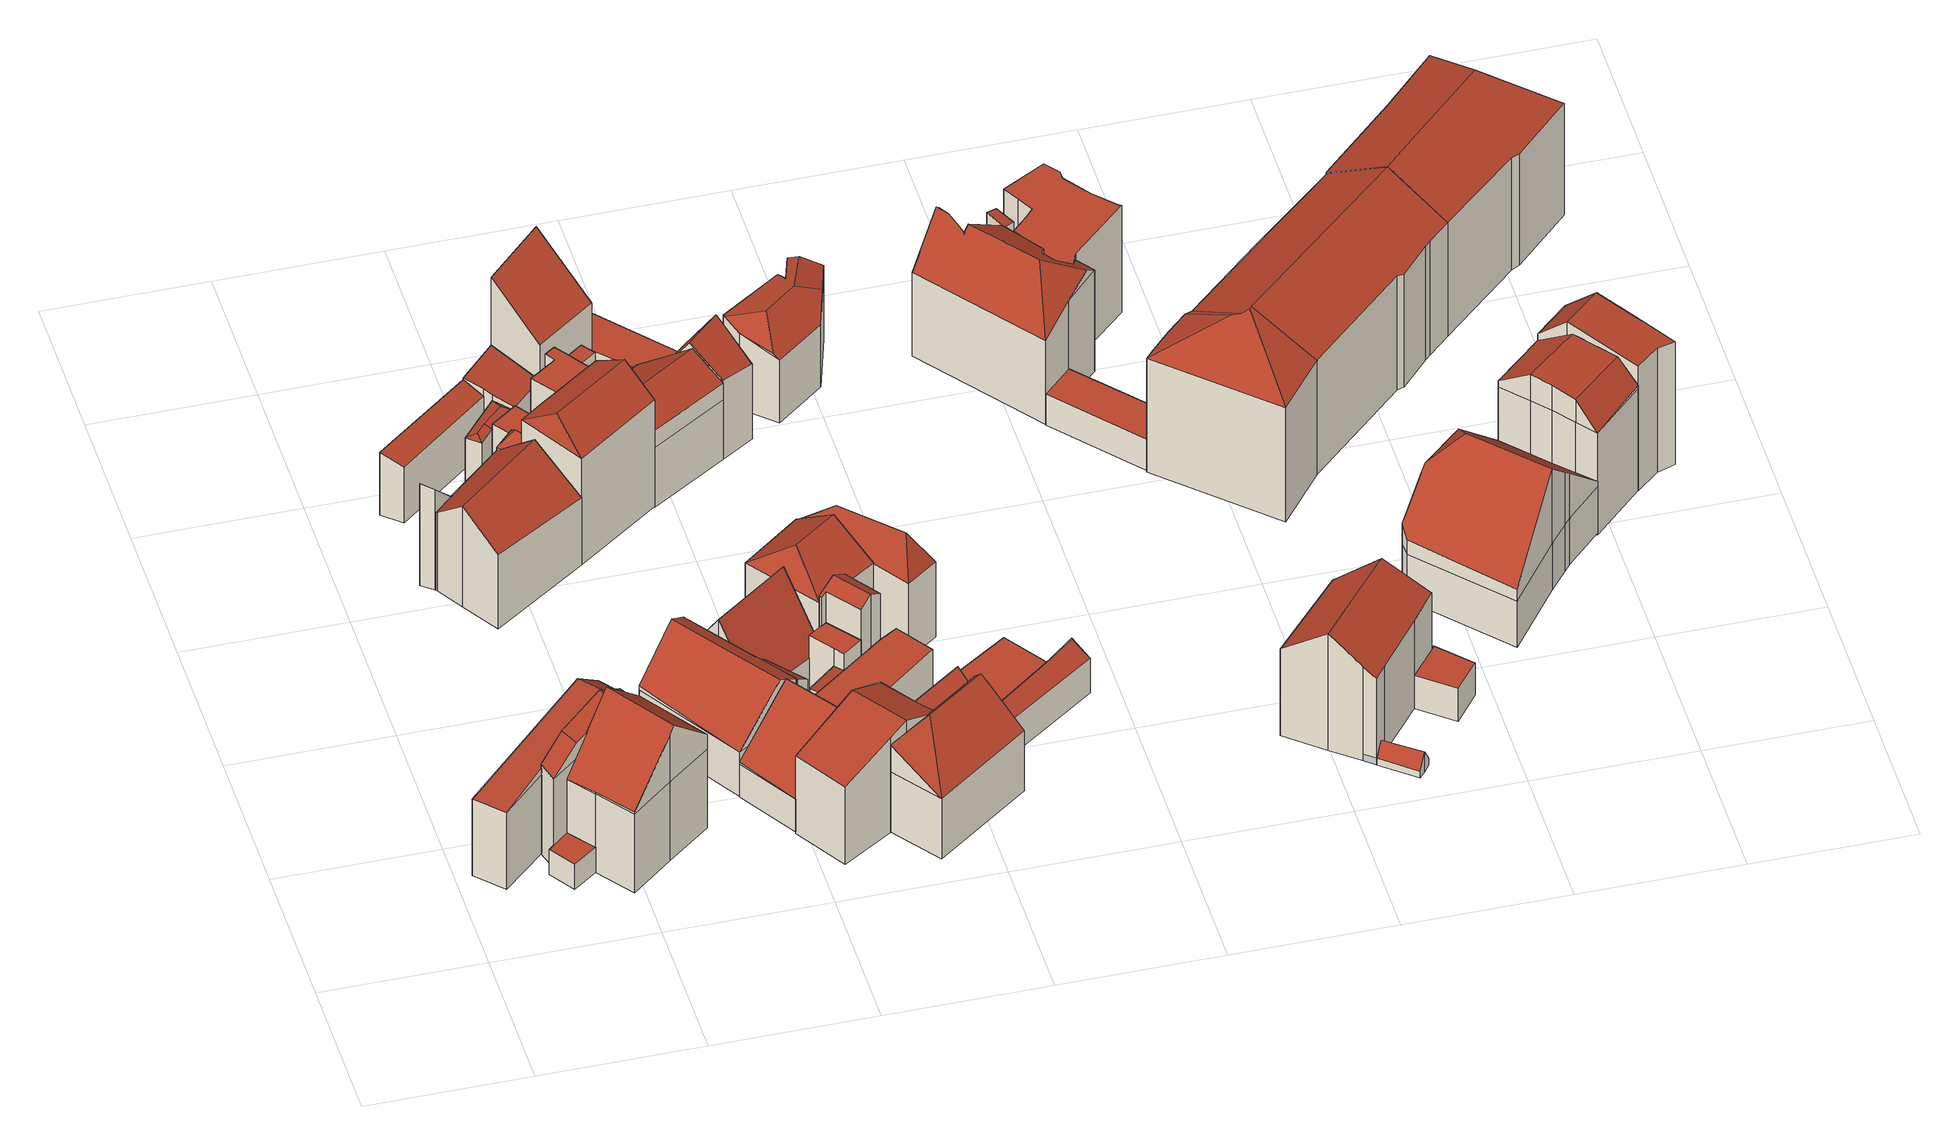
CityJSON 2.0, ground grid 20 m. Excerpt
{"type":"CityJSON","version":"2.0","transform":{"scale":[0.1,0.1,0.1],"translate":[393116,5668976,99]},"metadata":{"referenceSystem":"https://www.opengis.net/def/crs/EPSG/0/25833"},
"CityObjects":{
"building1":{"type":"Building","attributes":{"Gemeindeschluessel":14627140,"Geometrietyp2DReferenz":"3000","function":"31001_9998","roofType":"9999"},"children":["building1-1","building1-2"]},
"building1-1":{"type":"BuildingPart","attributes":{"Dachtyp_tdc":"tdcGableRoof","Dachneigung":10.08,"QualitaetDacherkennung":15,"Geometrietyp2DReferenz":"3000","roofType":"3100","measuredHeight":14.88},"parents":["building1"],"geometry":[{"type":"MultiSurface","lod":"2","boundaries":[[[0,1,2,3]],[[4,5,6,7]],[[5,0,3,6]],[[0,5,8]],[[1,0,8,9,10]],[[5,4,11,12,9,8]],[[3,2,13,7,6]],[[4,7,13,14]],[[14,13,2,1]],[[14,11,4]],[[1,10,12,11,14]],[[10,9,12]]],"semantics":{"surfaces":[{"type":"WallSurface"},{"type":"RoofSurface"},{"type":"GroundSurface"},{"type":"ClosureSurface"}],"values":[0,0,0,0,1,1,2,0,3,0,3,3]}}]},
"building1-2":{"type":"BuildingPart","attributes":{"Dachtyp_tdc":"tdcCutGableRoof","Dachneigung":2.02,"QualitaetDacherkennung":29,"Geometrietyp2DReferenz":"3000","roofType":"9999","measuredHeight":15.38},"parents":["building1"],"geometry":[{"type":"MultiSurface","lod":"2","boundaries":[[[15,16,17,2,1]],[[16,18,19,17]],[[18,20,11,14,13,19]],[[16,15,21,22]],[[18,16,22,23]],[[20,18,23,24]],[[23,22,21,24]],[[2,17,19,13]],[[15,1,10]],[[12,11,20]],[[1,2,13,14]],[[1,14,11,12,10]],[[20,24,21,15,10,9,12]],[[10,12,9]]],"semantics":{"surfaces":[{"type":"WallSurface"},{"type":"RoofSurface"},{"type":"GroundSurface"},{"type":"ClosureSurface"}],"values":[0,0,0,1,0,1,1,2,0,0,3,3,0,3]}}]},
"building2":{"type":"Building","attributes":{"Gemeindeschluessel":14627140,"Geometrietyp2DReferenz":"3000","function":"31001_9998","roofType":"9999"},"children":["building2-1","building2-2"]},
"building2-1":{"type":"BuildingPart","attributes":{"Dachtyp_tdc":"tdcPolyFlatRoof","Dachneigung":0,"QualitaetDacherkennung":51,"Geometrietyp2DReferenz":"3000","roofType":"1000","measuredHeight":3.73},"parents":["building2"],"geometry":[{"type":"MultiSurface","lod":"2","boundaries":[[[25,26,27,28]],[[26,29,30,27]],[[29,31,32,30]],[[31,33,34,32]],[[33,31,29,26,25]],[[28,27,30,32,34]],[[28,34,33,25]]],"semantics":{"surfaces":[{"type":"WallSurface"},{"type":"RoofSurface"},{"type":"GroundSurface"},{"type":"ClosureSurface"}],"values":[0,0,0,0,1,2,3]}}]},
"building2-2":{"type":"BuildingPart","attributes":{"Dachtyp_tdc":"tdcGableRoof","Dachneigung":44.24,"QualitaetDacherkennung":67,"Geometrietyp2DReferenz":"3000","roofType":"3100","measuredHeight":19.4},"parents":["building2"],"geometry":[{"type":"MultiSurface","lod":"2","boundaries":[[[35,36,37,34,33]],[[36,38,39,37]],[[38,40,41,39]],[[40,42,43,41]],[[42,44,25,28,43]],[[45,46,47,48,49,35]],[[50,49,48,51]],[[36,50,51,38]],[[38,51,48,47,40]],[[35,49,50,36]],[[40,47,46,42]],[[42,46,45,44]],[[44,45,35]],[[28,34,37,39,41,43]],[[33,25,44,35]],[[33,34,28,25]]],"semantics":{"surfaces":[{"type":"WallSurface"},{"type":"RoofSurface"},{"type":"GroundSurface"},{"type":"ClosureSurface"}],"values":[0,0,0,0,0,1,1,0,0,0,0,0,0,2,0,3]}}]},
"building3":{"type":"Building","attributes":{"Gemeindeschluessel":14627140,"Geometrietyp2DReferenz":"3000","function":"31001_9998","roofType":"9999"},"children":["building3-1","building3-2","building3-3"]},
"building3-1":{"type":"BuildingPart","attributes":{"Dachtyp_tdc":"tdcPolyFlatRoof","Dachneigung":45.97,"QualitaetDacherkennung":63,"Geometrietyp2DReferenz":"3000","roofType":"2100","measuredHeight":15.03},"parents":["building3"],"geometry":[{"type":"MultiSurface","lod":"2","boundaries":[[[52,53,54,55,56]],[[53,57,58,54]],[[57,59,60,58]],[[59,57,53,52,61]],[[55,54,58,60]],[[56,61,52]],[[55,60,59,61,56]]],"semantics":{"surfaces":[{"type":"WallSurface"},{"type":"RoofSurface"},{"type":"GroundSurface"},{"type":"ClosureSurface"}],"values":[0,0,0,1,2,0,3]}}]},
"building3-2":{"type":"BuildingPart","attributes":{"Dachtyp_tdc":"tdcFreeFormRoof","Dachneigung":53.36,"QualitaetDacherkennung":14,"Geometrietyp2DReferenz":"3000","roofType":"5000","measuredHeight":12.89},"parents":["building3"],"geometry":[{"type":"MultiSurface","lod":"2","boundaries":[[[62,63,64,65,66]],[[63,67,68,64]],[[67,69,70,68]],[[71,69,67]],[[72,71,67,63]],[[72,63,62]],[[71,72,62,73,69]],[[65,64,68,70]],[[66,73,62]],[[65,70,69,73,66]]],"semantics":{"surfaces":[{"type":"WallSurface"},{"type":"RoofSurface"},{"type":"GroundSurface"},{"type":"ClosureSurface"}],"values":[0,0,0,0,1,1,1,2,0,3]}}]},
"building3-3":{"type":"BuildingPart","attributes":{"Dachtyp_tdc":"tdcGableRoof","Dachneigung":36.71,"QualitaetDacherkennung":59,"Geometrietyp2DReferenz":"3000","roofType":"3100","measuredHeight":14.86},"parents":["building3"],"geometry":[{"type":"MultiSurface","lod":"2","boundaries":[[[74,66,65,60,59]],[[75,76,77,70,69]],[[76,78,79,77]],[[78,80,81,79]],[[80,82,83,81]],[[82,84,85,83]],[[84,56,55,85]],[[82,80,78,76]],[[76,75,73,66,74,61,56,84,82]],[[60,65,70,77,79,81,83,85,55]],[[69,73,75]],[[70,65,66,73,69]],[[74,59,61]],[[59,60,55,56,61]]],"semantics":{"surfaces":[{"type":"WallSurface"},{"type":"RoofSurface"},{"type":"GroundSurface"},{"type":"ClosureSurface"}],"values":[0,0,0,0,0,0,0,1,1,2,0,3,0,3]}}]},
"building4":{"type":"Building","attributes":{"Dachtyp_tdc":"tdcPolyFlatRoof","Gemeindeschluessel":14627140,"Dachneigung":20.06,"QualitaetDacherkennung":60,"Geometrietyp2DReferenz":"3000","function":"31001_9998","roofType":"2100","measuredHeight":9.34},"geometry":[{"type":"MultiSurface","lod":"2","boundaries":[[[86,87,88,89]],[[87,90,91,88]],[[90,92,93,91]],[[92,86,89,93]],[[92,90,87,86]],[[89,88,91,93]]],"semantics":{"surfaces":[{"type":"WallSurface"},{"type":"RoofSurface"},{"type":"GroundSurface"}],"values":[0,0,0,0,1,2]}}]},
"building5":{"type":"Building","attributes":{"Dachtyp_tdc":"tdcFreeFormRoof","Gemeindeschluessel":14627140,"Dachneigung":14.57,"QualitaetDacherkennung":35,"Geometrietyp2DReferenz":"3000","function":"31001_9998","roofType":"5000","measuredHeight":9.04},"geometry":[{"type":"MultiSurface","lod":"2","boundaries":[[[94,95,96,97]],[[95,98,99,96]],[[98,100,101,99]],[[100,102,103,101]],[[102,94,97,103]],[[104,105,102,100]],[[106,104,100,98]],[[106,98,95]],[[105,104,106,95,94]],[[105,94,102]],[[97,96,99,101,103]]],"semantics":{"surfaces":[{"type":"WallSurface"},{"type":"RoofSurface"},{"type":"GroundSurface"}],"values":[0,0,0,0,0,1,1,1,1,1,2]}}]},
"building6":{"type":"Building","attributes":{"Dachtyp_tdc":"tdcPolyFlatRoof","Gemeindeschluessel":14627140,"Dachneigung":0,"QualitaetDacherkennung":54,"Geometrietyp2DReferenz":"3000","function":"31001_9998","roofType":"1000","measuredHeight":9.65},"geometry":[{"type":"MultiSurface","lod":"2","boundaries":[[[107,108,109,110]],[[108,111,112,109]],[[111,113,114,112]],[[113,115,116,114]],[[115,117,118,116]],[[117,107,110,118]],[[117,115,113,111,108,107]],[[110,109,112,114,116,118]]],"semantics":{"surfaces":[{"type":"WallSurface"},{"type":"RoofSurface"},{"type":"GroundSurface"}],"values":[0,0,0,0,0,0,1,2]}}]},
"building7":{"type":"Building","attributes":{"Gemeindeschluessel":14627140,"Geometrietyp2DReferenz":"3000","function":"31001_9998","roofType":"9999"},"children":["building7-1","building7-2"]},
"building7-1":{"type":"BuildingPart","attributes":{"Dachtyp_tdc":"tdcGableRoof","Dachneigung":43.3,"QualitaetDacherkennung":40,"Geometrietyp2DReferenz":"3000","roofType":"3100","measuredHeight":12.52},"parents":["building7"],"geometry":[{"type":"MultiSurface","lod":"2","boundaries":[[[119,120,121,122]],[[120,123,124,121]],[[123,125,126,124]],[[125,127,128,126]],[[129,130,131,132,133]],[[134,120,133,132]],[[120,134,123]],[[123,134,132,131,125]],[[125,131,130,127]],[[119,129,133,120]],[[128,122,121,124,126]],[[122,128,127,119]],[[127,130,129,119]]],"semantics":{"surfaces":[{"type":"WallSurface"},{"type":"RoofSurface"},{"type":"GroundSurface"},{"type":"ClosureSurface"}],"values":[0,0,0,0,1,1,0,0,0,0,2,3,3]}}]},
"building7-2":{"type":"BuildingPart","attributes":{"Dachtyp_tdc":"tdcPolyFlatRoof","Dachneigung":11.6,"QualitaetDacherkennung":57,"Geometrietyp2DReferenz":"3000","roofType":"2100","measuredHeight":9.18},"parents":["building7"],"geometry":[{"type":"MultiSurface","lod":"2","boundaries":[[[135,136,129,119,122,137]],[[138,139,140,128,127,130]],[[139,135,137,140]],[[139,138,136,135]],[[137,122,128,140]],[[130,129,136,138]],[[127,128,122,119]],[[130,127,119,129]]],"semantics":{"surfaces":[{"type":"WallSurface"},{"type":"RoofSurface"},{"type":"GroundSurface"},{"type":"ClosureSurface"}],"values":[0,0,0,1,2,0,3,3]}}]},
"building8":{"type":"Building","attributes":{"Dachtyp_tdc":"tdcPolyFlatRoof","Gemeindeschluessel":14627140,"Dachneigung":5.67,"QualitaetDacherkennung":62,"Geometrietyp2DReferenz":"3000","function":"31001_9998","roofType":"2100","measuredHeight":10.01},"geometry":[{"type":"MultiSurface","lod":"2","boundaries":[[[141,142,143,96]],[[142,144,145,143]],[[144,146,147,145]],[[146,148,149,147]],[[148,150,99,149]],[[150,141,96,99]],[[150,148,146,144,142,141]],[[96,143,145,147,149,99]]],"semantics":{"surfaces":[{"type":"WallSurface"},{"type":"RoofSurface"},{"type":"GroundSurface"}],"values":[0,0,0,0,0,0,1,2]}}]},
"building9":{"type":"Building","attributes":{"Gemeindeschluessel":14627140,"Geometrietyp2DReferenz":"3000","function":"31001_9998","roofType":"9999"},"children":["building9-1","building9-2"]},
"building9-1":{"type":"BuildingPart","attributes":{"Dachtyp_tdc":"tdcPolyFlatRoof","Dachneigung":0,"QualitaetDacherkennung":61,"Geometrietyp2DReferenz":"3000","roofType":"1000","measuredHeight":15.46},"parents":["building9"],"geometry":[{"type":"MultiSurface","lod":"2","boundaries":[[[151,152,153,154]],[[152,155,156,153]],[[157,158,159,160]],[[158,161,162,159]],[[161,163,164,162]],[[163,165,166,164]],[[165,151,154,166]],[[165,163,161,158,157,155,152,151]],[[154,153,156,160,159,162,164,166]],[[160,156,155,157]]],"semantics":{"surfaces":[{"type":"WallSurface"},{"type":"RoofSurface"},{"type":"GroundSurface"},{"type":"ClosureSurface"}],"values":[0,0,0,0,0,0,0,1,2,3]}}]},
"building9-2":{"type":"BuildingPart","attributes":{"Dachtyp_tdc":"tdcHipAndGableRoof","Dachneigung":38.82,"QualitaetDacherkennung":58,"Geometrietyp2DReferenz":"3000","roofType":"5000","measuredHeight":19.34},"parents":["building9"],"geometry":[{"type":"MultiSurface","lod":"2","boundaries":[[[167,168,169,156,155]],[[168,170,171,169]],[[170,172,79,171]],[[172,173,70,79]],[[173,174,68,70]],[[174,175,157,160,68]],[[173,172,176]],[[172,170,168,176]],[[168,167,175,174,173,176]],[[156,169,171,79,70,68,160]],[[155,157,175,167]],[[155,156,160,157]]],"semantics":{"surfaces":[{"type":"WallSurface"},{"type":"RoofSurface"},{"type":"GroundSurface"},{"type":"ClosureSurface"}],"values":[0,0,0,0,0,0,1,1,1,2,0,3]}}]},
"building10":{"type":"Building","attributes":{"Gemeindeschluessel":14627140,"Geometrietyp2DReferenz":"3000","function":"31001_9998","roofType":"9999"},"children":["building10-1","building10-2","building10-3"]},
"building10-1":{"type":"BuildingPart","attributes":{"Dachtyp_tdc":"tdcGableRoof","Dachneigung":42.73,"QualitaetDacherkennung":34,"Geometrietyp2DReferenz":"3000","roofType":"3100","measuredHeight":12.74},"parents":["building10"],"geometry":[{"type":"MultiSurface","lod":"2","boundaries":[[[177,178,179,180,181]],[[178,182,183,179]],[[182,184,185,183]],[[184,186,187,185]],[[186,188,189,187]],[[190,191,192,193,194,195,196]],[[178,194,193,197]],[[178,197,182]],[[182,197,193,192,184]],[[198,196,195,177]],[[177,195,194,178]],[[184,192,191,186]],[[186,191,190,199,188]],[[200,180,179,183,185,187,189,201]],[[181,202,198,177]],[[181,180,200,202]],[[202,203,204,198]],[[202,200,201,203]],[[201,189,188,204,203]],[[196,198,204,205,199,190]],[[188,199,205,204]]],"semantics":{"surfaces":[{"type":"WallSurface"},{"type":"RoofSurface"},{"type":"GroundSurface"},{"type":"ClosureSurface"}],"values":[0,0,0,0,0,1,1,0,0,0,0,0,0,2,0,3,0,3,3,0,3]}}]},
"building10-2":{"type":"BuildingPart","attributes":{"Dachtyp_tdc":"tdcPolyFlatRoof","Dachneigung":0,"QualitaetDacherkennung":57,"Geometrietyp2DReferenz":"3000","roofType":"1000","measuredHeight":6.23},"parents":["building10"],"geometry":[{"type":"MultiSurface","lod":"2","boundaries":[[[206,207,208,209]],[[207,210,211,208]],[[210,212,213,211]],[[212,214,215,213]],[[214,216,217,215]],[[216,218,219,217]],[[218,220,221,219]],[[220,181,180,221]],[[181,220,218,216,214,212,210,207,206,203,202]],[[200,201,209,208,211,213,215,217,219,221,180]],[[201,200,202,203]],[[209,201,203,206]],[[200,180,181,202]]],"semantics":{"surfaces":[{"type":"WallSurface"},{"type":"RoofSurface"},{"type":"GroundSurface"},{"type":"ClosureSurface"}],"values":[0,0,0,0,0,0,0,0,1,2,3,3,3]}}]},
"building10-3":{"type":"BuildingPart","attributes":{"Dachtyp_tdc":"tdcPolyFlatRoof","Dachneigung":37.46,"QualitaetDacherkennung":62,"Geometrietyp2DReferenz":"3000","roofType":"2100","measuredHeight":11.11},"parents":["building10"],"geometry":[{"type":"MultiSurface","lod":"2","boundaries":[[[222,223,206,209,224]],[[199,222,224,189,188]],[[199,205,223,222]],[[224,209,201,189]],[[203,206,223,205,204]],[[203,201,209,206]],[[201,203,204,188,189]],[[188,204,205,199]]],"semantics":{"surfaces":[{"type":"WallSurface"},{"type":"RoofSurface"},{"type":"GroundSurface"},{"type":"ClosureSurface"}],"values":[0,0,1,2,0,3,3,3]}}]},
"building11":{"type":"Building","attributes":{"Gemeindeschluessel":14627140,"Geometrietyp2DReferenz":"3000","function":"31001_9998","roofType":"9999"},"children":["building11-1","building11-2","building11-3"]},
"building11-1":{"type":"BuildingPart","attributes":{"Dachtyp_tdc":"tdcGableRoof","Dachneigung":58.02,"QualitaetDacherkennung":59,"Geometrietyp2DReferenz":"3000","roofType":"3100","measuredHeight":13.98},"parents":["building11"],"geometry":[{"type":"MultiSurface","lod":"2","boundaries":[[[225,226,227,228]],[[226,229,230,227]],[[229,231,232,230]],[[231,233,234,232]],[[233,235,236,234]],[[235,237,238,236]],[[237,239,240,238]],[[237,235,233,231]],[[231,229,226,225,239,237]],[[227,230,232,234,236,238,240,228]],[[228,240,239,225]]],"semantics":{"surfaces":[{"type":"WallSurface"},{"type":"RoofSurface"},{"type":"GroundSurface"},{"type":"ClosureSurface"}],"values":[0,0,0,0,0,0,0,1,1,2,3]}}]},
"building11-2":{"type":"BuildingPart","attributes":{"Dachtyp_tdc":"tdcPolyFlatRoof","Dachneigung":0,"QualitaetDacherkennung":25,"Geometrietyp2DReferenz":"3000","roofType":"1000","measuredHeight":8.4},"parents":["building11"],"geometry":[{"type":"MultiSurface","lod":"2","boundaries":[[[241,242,243,240,239]],[[242,244,245,243]],[[244,246,247,245]],[[246,248,249,250,247]],[[251,252,228,253,254]],[[252,225,228]],[[252,251,248,246,244,242,241]],[[240,243,245,247,250,253,228]],[[254,249,248,251]],[[254,253,250,249]],[[239,225,252,241]],[[239,240,228,225]]],"semantics":{"surfaces":[{"type":"WallSurface"},{"type":"RoofSurface"},{"type":"GroundSurface"},{"type":"ClosureSurface"}],"values":[0,0,0,0,0,0,1,2,0,3,0,3]}}]},
"building11-3":{"type":"BuildingPart","attributes":{"Dachtyp_tdc":"tdcPolyFlatRoof","Dachneigung":5.59,"QualitaetDacherkennung":32,"Geometrietyp2DReferenz":"3000","roofType":"2100","measuredHeight":6.01},"parents":["building11"],"geometry":[{"type":"MultiSurface","lod":"2","boundaries":[[[255,256,257,258]],[[256,254,253,257]],[[249,255,258,250]],[[249,254,256,255]],[[258,257,253,250]],[[250,253,254,249]]],"semantics":{"surfaces":[{"type":"WallSurface"},{"type":"RoofSurface"},{"type":"GroundSurface"},{"type":"ClosureSurface"}],"values":[0,0,0,1,2,3]}}]},
"building12":{"type":"Building","attributes":{"Dachtyp_tdc":"tdcPolyFlatRoof","Gemeindeschluessel":14627140,"Dachneigung":0,"QualitaetDacherkennung":14,"Geometrietyp2DReferenz":"3000","function":"31001_9998","roofType":"1000","measuredHeight":14.96},"geometry":[{"type":"MultiSurface","lod":"2","boundaries":[[[152,151,259,260]],[[151,261,262,259]],[[261,263,264,262]],[[263,152,260,264]],[[263,261,151,152]],[[260,259,262,264]]],"semantics":{"surfaces":[{"type":"WallSurface"},{"type":"RoofSurface"},{"type":"GroundSurface"}],"values":[0,0,0,0,1,2]}}]},
"building13":{"type":"Building","attributes":{"Dachtyp_tdc":"tdcPolyFlatRoof","Gemeindeschluessel":14627140,"Dachneigung":36.98,"QualitaetDacherkennung":72,"Geometrietyp2DReferenz":"3000","function":"31001_9998","roofType":"2100","measuredHeight":20.77},"geometry":[{"type":"MultiSurface","lod":"2","boundaries":[[[265,266,147,149]],[[266,267,268,147]],[[267,269,270,268]],[[269,265,149,270]],[[269,267,266,265]],[[149,147,268,270]]],"semantics":{"surfaces":[{"type":"WallSurface"},{"type":"RoofSurface"},{"type":"GroundSurface"}],"values":[0,0,0,0,1,2]}}]},
"building14":{"type":"Building","attributes":{"Gemeindeschluessel":14627140,"Geometrietyp2DReferenz":"3000","function":"31001_9998","roofType":"9999"},"children":["building14-1","building14-2","building14-3"]},
"building14-1":{"type":"BuildingPart","attributes":{"Dachtyp_tdc":"tdcGableRoof","Dachneigung":19.21,"QualitaetDacherkennung":54,"Geometrietyp2DReferenz":"3000","roofType":"3100","measuredHeight":14.89},"parents":["building14"],"geometry":[{"type":"MultiSurface","lod":"2","boundaries":[[[271,272,273,274,275]],[[272,276,277,273]],[[276,278,279,277]],[[278,280,281,279]],[[280,282,283,281]],[[282,284,285,283]],[[284,286,287,288,285]],[[282,280,278,276,272]],[[272,271,286,284,282]],[[274,273,277,279,281,283,285,288]],[[271,275,287,286]],[[275,274,288,287]]],"semantics":{"surfaces":[{"type":"WallSurface"},{"type":"RoofSurface"},{"type":"GroundSurface"},{"type":"ClosureSurface"}],"values":[0,0,0,0,0,0,0,1,1,2,0,3]}}]},
"building14-2":{"type":"BuildingPart","attributes":{"Dachtyp_tdc":"tdcPolyFlatRoof","Dachneigung":0,"QualitaetDacherkennung":30,"Geometrietyp2DReferenz":"3000","roofType":"1000","measuredHeight":5.83},"parents":["building14"],"geometry":[{"type":"MultiSurface","lod":"2","boundaries":[[[287,289,290,288]],[[289,291,292,290]],[[291,293,294,292]],[[295,296,297,298]],[[296,275,274,297]],[[275,296,295,293,291,289,287]],[[288,290,292,294,298,297,274]],[[298,294,293,295]],[[288,274,275,287]]],"semantics":{"surfaces":[{"type":"WallSurface"},{"type":"RoofSurface"},{"type":"GroundSurface"},{"type":"ClosureSurface"}],"values":[0,0,0,0,0,1,2,3,3]}}]},
"building14-3":{"type":"BuildingPart","attributes":{"Dachtyp_tdc":"tdcPolyFlatRoof","Dachneigung":0,"QualitaetDacherkennung":81,"Geometrietyp2DReferenz":"3000","roofType":"1000","measuredHeight":5.99},"parents":["building14"],"geometry":[{"type":"MultiSurface","lod":"2","boundaries":[[[299,300,301,302]],[[300,303,295,298,301]],[[304,305,306,294,293]],[[305,299,302,306]],[[305,304,303,300,299]],[[302,301,298,294,306]],[[293,295,303,304]],[[293,294,298,295]]],"semantics":{"surfaces":[{"type":"WallSurface"},{"type":"RoofSurface"},{"type":"GroundSurface"},{"type":"ClosureSurface"}],"values":[0,0,0,0,1,2,0,3]}}]},
"building15":{"type":"Building","attributes":{"Gemeindeschluessel":14627140,"Geometrietyp2DReferenz":"3000","function":"31001_9998","roofType":"9999"},"children":["building15-1","building15-2"]},
"building15-1":{"type":"BuildingPart","attributes":{"Dachtyp_tdc":"tdcGableRoof","Dachneigung":38.52,"QualitaetDacherkennung":52,"Geometrietyp2DReferenz":"3000","roofType":"3100","measuredHeight":14.49},"parents":["building15"],"geometry":[{"type":"MultiSurface","lod":"2","boundaries":[[[307,308,309,310]],[[308,311,312,309]],[[311,313,314,312]],[[313,315,316,314]],[[315,317,318,319,316]],[[320,315,321,322,323,324,325]],[[326,327,328,324,323]],[[307,327,326,308]],[[308,326,323,322,311]],[[311,322,321,313]],[[313,321,315]],[[315,320,317]],[[319,310,309,312,314,316]],[[329,318,317,330]],[[310,319,318,329,307]],[[325,330,317,320]],[[329,328,327,307]],[[324,328,329,330,325]]],"semantics":{"surfaces":[{"type":"WallSurface"},{"type":"RoofSurface"},{"type":"GroundSurface"},{"type":"ClosureSurface"}],"values":[0,0,0,0,0,1,1,0,0,0,0,0,2,0,3,0,3,3]}}]},
"building15-2":{"type":"BuildingPart","attributes":{"Dachtyp_tdc":"tdcFreeFormRoof","Dachneigung":56.34,"QualitaetDacherkennung":50,"Geometrietyp2DReferenz":"3000","roofType":"5000","measuredHeight":15.1},"parents":["building15"],"geometry":[{"type":"MultiSurface","lod":"2","boundaries":[[[318,331,332,319]],[[331,333,334,332]],[[333,335,336,334]],[[335,337,327,307,310,336]],[[338,333,331,318,330,325,339]],[[337,335,338,339]],[[335,333,338]],[[319,332,334,336,310]],[[328,327,337]],[[318,319,310,307,329]],[[329,307,327,328]],[[337,339,325,324,328]],[[329,330,318]],[[328,324,325,330,329]]],"semantics":{"surfaces":[{"type":"WallSurface"},{"type":"RoofSurface"},{"type":"GroundSurface"},{"type":"ClosureSurface"}],"values":[0,0,0,0,1,1,0,2,0,3,3,0,0,3]}}]},
"building16":{"type":"Building","attributes":{"Gemeindeschluessel":14627140,"Geometrietyp2DReferenz":"3000","function":"31001_9998","roofType":"9999"},"children":["building16-1","building16-2","building16-3"]},
"building16-1":{"type":"BuildingPart","attributes":{"Dachtyp_tdc":"tdcFreeFormRoof","Dachneigung":30.39,"QualitaetDacherkennung":40,"Geometrietyp2DReferenz":"3000","roofType":"5000","measuredHeight":14.01},"parents":["building16"],"geometry":[{"type":"MultiSurface","lod":"2","boundaries":[[[340,341,247,342]],[[341,343,245,247]],[[343,344,243,245]],[[344,345,346,347,243]],[[348,349,350,351,352]],[[349,340,342,350]],[[353,345,344,343,341,340]],[[340,349,348,353]],[[342,247,245,243,347,354,351,350]],[[355,346,345,353]],[[354,347,346,355]],[[348,352,355,353]],[[352,351,354,355]]],"semantics":{"surfaces":[{"type":"WallSurface"},{"type":"RoofSurface"},{"type":"GroundSurface"},{"type":"ClosureSurface"}],"values":[0,0,0,0,0,0,1,1,2,0,3,0,3]}}]},
"building16-2":{"type":"BuildingPart","attributes":{"Dachtyp_tdc":"tdcFreeFormRoof","Dachneigung":64.34,"QualitaetDacherkennung":7,"Geometrietyp2DReferenz":"3000","roofType":"5000","measuredHeight":15.83},"parents":["building16"],"geometry":[{"type":"MultiSurface","lod":"2","boundaries":[[[356,357,358,359]],[[357,360,361,358]],[[360,362,363,361]],[[364,356,359,365]],[[366,360,357]],[[367,366,357,356]],[[367,356,364]],[[364,362,360,366,367]],[[359,358,361,363,365]],[[365,363,362,364]]],"semantics":{"surfaces":[{"type":"WallSurface"},{"type":"RoofSurface"},{"type":"GroundSurface"},{"type":"ClosureSurface"}],"values":[0,0,0,0,1,1,1,1,2,3]}}]},
"building16-3":{"type":"BuildingPart","attributes":{"Dachtyp_tdc":"tdcHipAndGableRoof","Dachneigung":33.59,"QualitaetDacherkennung":56,"Geometrietyp2DReferenz":"3000","roofType":"5000","measuredHeight":15.12},"parents":["building16"],"geometry":[{"type":"MultiSurface","lod":"2","boundaries":[[[346,368,236,347]],[[368,369,364,365,236]],[[368,346,370]],[[371,369,372]],[[346,355,352,371,372,370]],[[369,368,370,372]],[[363,351,354,347,236,365]],[[351,363,362,371,352]],[[347,354,355,346]],[[354,351,352,355]],[[371,362,364,369]],[[362,363,365,364]]],"semantics":{"surfaces":[{"type":"WallSurface"},{"type":"RoofSurface"},{"type":"GroundSurface"},{"type":"ClosureSurface"}],"values":[0,0,1,0,1,1,2,0,3,3,0,3]}}]},
"building17":{"type":"Building","attributes":{"Dachtyp_tdc":"tdcPolyFlatRoof","Gemeindeschluessel":14627140,"Dachneigung":0,"QualitaetDacherkennung":51,"Geometrietyp2DReferenz":"3000","function":"31001_9998","roofType":"1000","measuredHeight":7.92},"geometry":[{"type":"MultiSurface","lod":"2","boundaries":[[[373,374,375,376]],[[374,377,378,375]],[[377,379,380,378]],[[379,381,382,380]],[[381,383,384,382]],[[383,385,386,384]],[[385,373,376,386]],[[385,383,381,379,377,374,373]],[[376,375,378,380,382,384,386]]],"semantics":{"surfaces":[{"type":"WallSurface"},{"type":"RoofSurface"},{"type":"GroundSurface"}],"values":[0,0,0,0,0,0,0,1,2]}}]},
"building18":{"type":"Building","attributes":{"Dachtyp_tdc":"tdcPolyFlatRoof","Gemeindeschluessel":14627140,"Dachneigung":13.13,"QualitaetDacherkennung":62,"Geometrietyp2DReferenz":"3000","function":"31001_9998","roofType":"2100","measuredHeight":6.77},"geometry":[{"type":"MultiSurface","lod":"2","boundaries":[[[387,388,389,290]],[[388,390,306,389]],[[390,391,294,306]],[[391,392,292,294]],[[392,387,290,292]],[[392,391,390,388,387]],[[290,389,306,294,292]]],"semantics":{"surfaces":[{"type":"WallSurface"},{"type":"RoofSurface"},{"type":"GroundSurface"}],"values":[0,0,0,0,0,1,2]}}]},
"building19":{"type":"Building","attributes":{"Gemeindeschluessel":14627140,"Geometrietyp2DReferenz":"3000","function":"31001_9998","roofType":"9999"},"children":["building19-1","building19-2"]},
"building19-1":{"type":"BuildingPart","attributes":{"Dachtyp_tdc":"tdcPolyFlatRoof","Dachneigung":31.89,"QualitaetDacherkennung":63,"Geometrietyp2DReferenz":"3000","roofType":"2100","measuredHeight":6.73},"parents":["building19"],"geometry":[{"type":"MultiSurface","lod":"2","boundaries":[[[393,394,395,396]],[[397,398,399,400]],[[398,401,402,399]],[[401,393,396,402]],[[401,398,397,394,393]],[[396,395,400,399,402]],[[400,395,394,397]]],"semantics":{"surfaces":[{"type":"WallSurface"},{"type":"RoofSurface"},{"type":"GroundSurface"},{"type":"ClosureSurface"}],"values":[0,0,0,0,1,2,3]}}]},
"building19-2":{"type":"BuildingPart","attributes":{"Dachtyp_tdc":"tdcHipAndGableRoof","Dachneigung":42.45,"QualitaetDacherkennung":56,"Geometrietyp2DReferenz":"3000","roofType":"5000","measuredHeight":14.32},"parents":["building19"],"geometry":[{"type":"MultiSurface","lod":"2","boundaries":[[[403,404,405,406]],[[404,407,408,405]],[[407,409,397,400,408]],[[410,411,412,395,394]],[[411,403,406,412]],[[413,403,414]],[[411,415,416,414,403]],[[416,417,418,413,414]],[[404,413,418,407]],[[407,418,417,409]],[[409,417,416,415,410]],[[410,415,411]],[[403,413,404]],[[406,405,408,400,395,412]],[[394,397,409,410]],[[394,395,400,397]]],"semantics":{"surfaces":[{"type":"WallSurface"},{"type":"RoofSurface"},{"type":"GroundSurface"},{"type":"ClosureSurface"}],"values":[0,0,0,0,0,1,1,1,0,0,0,0,0,2,0,3]}}]},
"building20":{"type":"Building","attributes":{"Dachtyp_tdc":"tdcFreeFormRoof","Gemeindeschluessel":14627140,"Dachneigung":45.75,"QualitaetDacherkennung":32,"Geometrietyp2DReferenz":"3000","function":"31001_9998","roofType":"5000","measuredHeight":13},"geometry":[{"type":"MultiSurface","lod":"2","boundaries":[[[419,420,421,422]],[[420,423,424,421]],[[423,425,426,424]],[[425,427,428,426]],[[427,429,430,428]],[[429,431,432,430]],[[431,433,434,432]],[[433,419,422,434]],[[433,435,436,437]],[[438,427,439,440]],[[429,438,440,436,435,431]],[[440,439,425,423,420,419,437,436]],[[427,425,439]],[[429,427,438]],[[419,433,437]],[[433,431,435]],[[422,421,424,426,428,430,432,434]]],"semantics":{"surfaces":[{"type":"WallSurface"},{"type":"RoofSurface"},{"type":"GroundSurface"}],"values":[0,0,0,0,0,0,0,0,1,1,1,1,0,0,0,0,2]}}]},
"building21":{"type":"Building","attributes":{"Dachtyp_tdc":"tdcFreeFormRoof","Gemeindeschluessel":14627140,"Dachneigung":60.59,"QualitaetDacherkennung":31,"Geometrietyp2DReferenz":"3000","function":"31001_9998","roofType":"5000","measuredHeight":19.41},"geometry":[{"type":"MultiSurface","lod":"2","boundaries":[[[441,442,443,444]],[[442,445,446,443]],[[445,447,448,446]],[[447,449,450,448]],[[449,451,452,450]],[[451,453,454,452]],[[453,455,456,454]],[[455,457,458,456]],[[457,459,460,458]],[[459,461,462,460]],[[461,463,464,462]],[[463,465,466,464]],[[465,467,468,466]],[[467,441,444,468]],[[453,469,470,455]],[[471,459,472]],[[470,469,451,449,447,445,442,441,467,465,463,473]],[[455,470,473,461,471,472,457]],[[453,451,469]],[[459,457,472]],[[461,459,471]],[[463,461,473]],[[444,443,446,448,450,452,454,456,458,460,462,464,466,468]]],"semantics":{"surfaces":[{"type":"WallSurface"},{"type":"RoofSurface"},{"type":"GroundSurface"}],"values":[0,0,0,0,0,0,0,0,0,0,0,0,0,0,1,1,1,1,0,0,0,0,2]}}]},
"building22":{"type":"Building","attributes":{"Dachtyp_tdc":"tdcPolyFlatRoof","Gemeindeschluessel":14627140,"Dachneigung":5.55,"QualitaetDacherkennung":38,"Geometrietyp2DReferenz":"3000","function":"31001_9998","roofType":"2100","measuredHeight":15.38},"geometry":[{"type":"MultiSurface","lod":"2","boundaries":[[[463,474,475,476]],[[474,477,478,475]],[[477,479,480,478]],[[479,465,481,480]],[[465,463,476,481]],[[465,479,477,474,463]],[[476,475,478,480,481]]],"semantics":{"surfaces":[{"type":"WallSurface"},{"type":"RoofSurface"},{"type":"GroundSurface"}],"values":[0,0,0,0,0,1,2]}}]},
"building23":{"type":"Building","attributes":{"Dachtyp_tdc":"tdcPolyFlatRoof","Gemeindeschluessel":14627140,"Dachneigung":0,"QualitaetDacherkennung":55,"Geometrietyp2DReferenz":"3000","function":"31001_9998","roofType":"1000","measuredHeight":4.63},"geometry":[{"type":"MultiSurface","lod":"2","boundaries":[[[482,483,484,485]],[[483,486,487,484]],[[486,488,489,487]],[[488,490,491,489]],[[490,482,485,491]],[[490,488,486,483,482]],[[485,484,487,489,491]]],"semantics":{"surfaces":[{"type":"WallSurface"},{"type":"RoofSurface"},{"type":"GroundSurface"}],"values":[0,0,0,0,0,1,2]}}]},
"building24":{"type":"Building","attributes":{"Gemeindeschluessel":14627140,"Geometrietyp2DReferenz":"3000","function":"31001_9998","roofType":"9999"},"children":["building24-1","building24-2","building24-3","building24-4"]},
"building24-1":{"type":"BuildingPart","attributes":{"Dachtyp_tdc":"tdcPolyFlatRoof","Dachneigung":0,"QualitaetDacherkennung":59,"Geometrietyp2DReferenz":"3000","roofType":"1000","measuredHeight":4.6},"parents":["building24"],"geometry":[{"type":"MultiSurface","lod":"2","boundaries":[[[492,493,494,495]],[[493,496,497,494]],[[496,498,499,497]],[[500,498,496,493,492,501]],[[495,494,497,499,502,503]],[[502,499,498,500]],[[495,503,501,492]],[[503,502,500,501]]],"semantics":{"surfaces":[{"type":"WallSurface"},{"type":"RoofSurface"},{"type":"GroundSurface"},{"type":"ClosureSurface"}],"values":[0,0,0,1,2,3,3,3]}}]},
"building24-2":{"type":"BuildingPart","attributes":{"Dachtyp_tdc":"tdcGableRoof","Dachneigung":37.09,"QualitaetDacherkennung":69,"Geometrietyp2DReferenz":"3000","roofType":"3100","measuredHeight":17.14},"parents":["building24"],"geometry":[{"type":"MultiSurface","lod":"2","boundaries":[[[504,505,506]],[[504,507,508,505]],[[507,509,510,508]],[[509,511,512,510]],[[511,513,492,495,512]],[[514,515,516,517,518,519]],[[520,513,511,509,507]],[[507,504,521,515,514,522,520]],[[517,523,524,505,508,510,512,495,503,502,518]],[[521,525,526,516,515]],[[525,524,523,526]],[[526,523,517,516]],[[506,525,521,504]],[[506,505,524,525]],[[501,492,513,520]],[[503,495,492,501]],[[522,527,500,501,520]],[[503,501,500,502]],[[514,519,527,522]],[[519,518,502,500,527]]],"semantics":{"surfaces":[{"type":"WallSurface"},{"type":"RoofSurface"},{"type":"GroundSurface"},{"type":"ClosureSurface"}],"values":[0,0,0,0,0,0,1,1,2,0,3,3,0,3,0,3,0,3,0,3]}}]},
"building24-3":{"type":"BuildingPart","attributes":{"Dachtyp_tdc":"tdcFreeFormRoof","Dachneigung":57.24,"QualitaetDacherkennung":7,"Geometrietyp2DReferenz":"3000","roofType":"5000","measuredHeight":2.83},"parents":["building24"],"geometry":[{"type":"MultiSurface","lod":"2","boundaries":[[[528,529,530,531]],[[516,532,533,517]],[[532,528,531,533]],[[526,525,506,525,529,528]],[[528,532,516,526]],[[531,530,524,505,524,523,517,533]],[[525,524,530,529]],[[506,505,524,525]],[[523,524,525,526]],[[516,517,523,526]]],"semantics":{"surfaces":[{"type":"WallSurface"},{"type":"RoofSurface"},{"type":"GroundSurface"},{"type":"ClosureSurface"}],"values":[0,0,0,1,1,2,0,3,3,3]}}]},
"building24-4":{"type":"BuildingPart","attributes":{"Dachtyp_tdc":"tdcPolyFlatRoof","Dachneigung":2.82,"QualitaetDacherkennung":55,"Geometrietyp2DReferenz":"3000","roofType":"2100","measuredHeight":4.9},"parents":["building24"],"geometry":[{"type":"MultiSurface","lod":"2","boundaries":[[[534,535,536,499,498]],[[535,537,538,536]],[[537,519,518,538]],[[537,535,534,527,519]],[[518,502,499,536,538]],[[534,498,500,527]],[[498,499,502,500]],[[527,500,502,518,519]]],"semantics":{"surfaces":[{"type":"WallSurface"},{"type":"RoofSurface"},{"type":"GroundSurface"},{"type":"ClosureSurface"}],"values":[0,0,0,1,2,0,3,3]}}]},
"building25":{"type":"Building","attributes":{"Dachtyp_tdc":"tdcPolyFlatRoof","Gemeindeschluessel":14627140,"Dachneigung":0,"QualitaetDacherkennung":23,"Geometrietyp2DReferenz":"3000","function":"31001_9998","roofType":"1000","measuredHeight":15.79},"geometry":[{"type":"MultiSurface","lod":"2","boundaries":[[[539,540,541,542]],[[540,543,544,541]],[[543,545,546,544]],[[545,547,548,546]],[[547,549,550,548]],[[549,551,552,550]],[[549,547,545,543,540,539,553,554,555,556,557,558,559,560,561,551]],[[552,562,563,564,565,566,567,568,569,570,542,541,544,546,548,550]],[[551,561,562,552]],[[561,560,563,562]],[[560,559,564,563]],[[559,558,565,564]],[[558,557,566,565]],[[557,556,567,566]],[[556,555,568,567]],[[555,554,569,568]],[[554,553,570,569]],[[553,539,542,570]]],"semantics":{"surfaces":[{"type":"WallSurface"},{"type":"RoofSurface"},{"type":"GroundSurface"}],"values":[0,0,0,0,0,0,1,2,0,0,0,0,0,0,0,0,0,0]}}]},
"building26":{"type":"Building","attributes":{"Dachtyp_tdc":"tdcFreeFormRoof","Gemeindeschluessel":14627140,"Dachneigung":43.48,"QualitaetDacherkennung":32,"Geometrietyp2DReferenz":"3000","function":"31001_9998","roofType":"5000","measuredHeight":17.97},"geometry":[{"type":"MultiSurface","lod":"2","boundaries":[[[571,572,573,574]],[[572,575,576,573]],[[575,577,578,576]],[[577,579,580,578]],[[579,581,582,580]],[[581,583,584,582]],[[583,585,586,584]],[[585,587,588,586]],[[587,589,590,588]],[[589,571,574,590]],[[591,592,593]],[[592,594,595,596,597,598,593]],[[599,600,581,591,593,598,601,602]],[[585,599,602,587]],[[587,602,601,589]],[[589,601,598,571]],[[583,600,599,585]],[[571,598,597,572]],[[572,597,596,575]],[[575,596,595,577]],[[577,595,594,579]],[[579,594,592,591,581]],[[581,600,583]],[[574,573,576,578,580,582,584,586,588,590]]],"semantics":{"surfaces":[{"type":"WallSurface"},{"type":"RoofSurface"},{"type":"GroundSurface"}],"values":[0,0,0,0,0,0,0,0,0,0,1,1,1,0,0,0,0,0,0,0,0,0,0,2]}}]},
"building27":{"type":"Building","attributes":{"name":"Freiwillige Feuerwehr Meißen-Rote Schule,Rote Schule,Stadtverwaltung Familienamt","Gemeindeschluessel":14627140,"Geometrietyp2DReferenz":"3000","function":"31001_3072","roofType":"9999"},"children":["building27-1","building27-2","building27-3"]},
"building27-1":{"type":"BuildingPart","attributes":{"Dachtyp_tdc":"tdcGableRoof","Dachneigung":11.08,"QualitaetDacherkennung":17,"Geometrietyp2DReferenz":"3000","roofType":"3100","measuredHeight":4.09},"parents":["building27"],"geometry":[{"type":"MultiSurface","lod":"2","boundaries":[[[603,604,605,606]],[[604,607,608,605]],[[607,609,610,608]],[[607,604,611]],[[604,603,612,611]],[[609,607,611,612]],[[606,605,608,610]],[[603,606,610,609]],[[603,609,612]]],"semantics":{"surfaces":[{"type":"WallSurface"},{"type":"RoofSurface"},{"type":"GroundSurface"},{"type":"ClosureSurface"}],"values":[0,0,0,0,1,1,2,3,3]}}]},
"building27-2":{"type":"BuildingPart","attributes":{"Dachtyp_tdc":"tdcFreeFormRoof","Dachneigung":30.16,"QualitaetDacherkennung":59,"Geometrietyp2DReferenz":"3000","roofType":"5000","measuredHeight":21.54},"parents":["building27"],"geometry":[{"type":"MultiSurface","lod":"2","boundaries":[[[613,614,615,616]],[[614,617,618,615]],[[617,619,620,618]],[[619,621,603,606,620]],[[622,623,624,625]],[[623,626,627,624]],[[626,628,629,627]],[[628,630,631,629]],[[630,632,633,631]],[[632,634,635,633]],[[634,636,637,635]],[[636,613,616,637]],[[632,630,628,626,623,622,638,639]],[[638,640,621,619,641,642,639]],[[619,617,643,641]],[[617,614,613,636,643]],[[636,634,642,641,643]],[[634,632,639,642]],[[616,615,618,620,606,610,644,625,624,627,629,631,633,635,637]],[[609,612,603,621,640]],[[609,610,606,603]],[[609,603,612]],[[644,610,609,640,638]],[[622,625,644,638]]],"semantics":{"surfaces":[{"type":"WallSurface"},{"type":"RoofSurface"},{"type":"GroundSurface"},{"type":"ClosureSurface"}],"values":[0,0,0,0,0,0,0,0,0,0,0,0,1,1,1,1,1,1,2,0,3,3,3,3]}}]},
"building27-3":{"type":"BuildingPart","attributes":{"Dachtyp_tdc":"tdcHipAndGableRoof","Dachneigung":30.56,"QualitaetDacherkennung":61,"Geometrietyp2DReferenz":"3000","roofType":"5000","measuredHeight":21.49},"parents":["building27"],"geometry":[{"type":"MultiSurface","lod":"2","boundaries":[[[645,646,647,648]],[[646,649,650,647]],[[649,651,652,650]],[[651,653,654,652]],[[653,655,656,654]],[[655,622,625,656]],[[651,649,657]],[[649,646,645,658,657]],[[658,622,655,653,651,657]],[[625,644,610,648,647,650,652,654,656]],[[638,622,658]],[[644,625,622,638]],[[645,648,610,640,638,658]],[[640,610,644,638]]],"semantics":{"surfaces":[{"type":"WallSurface"},{"type":"RoofSurface"},{"type":"GroundSurface"},{"type":"ClosureSurface"}],"values":[0,0,0,0,0,0,1,1,1,2,0,3,0,3]}}]},
"building28":{"type":"Building","attributes":{"Dachtyp_tdc":"tdcFreeFormRoof","Gemeindeschluessel":14627140,"Dachneigung":4.85,"QualitaetDacherkennung":34,"Geometrietyp2DReferenz":"3000","function":"31001_9998","roofType":"5000","measuredHeight":18.96},"geometry":[{"type":"MultiSurface","lod":"2","boundaries":[[[659,660,661,662]],[[660,663,664,661]],[[663,665,666,664]],[[665,667,668,666]],[[667,669,670,668]],[[669,671,672,670]],[[671,659,662,672]],[[673,674,675,663]],[[676,677,678,679]],[[674,676,679,680,675]],[[665,675,680,667]],[[667,680,679,669]],[[669,679,678,671]],[[671,678,677,659]],[[659,677,676,674,673,660]],[[663,675,665]],[[660,673,663]],[[662,661,664,666,668,670,672]]],"semantics":{"surfaces":[{"type":"WallSurface"},{"type":"RoofSurface"},{"type":"GroundSurface"}],"values":[0,0,0,0,0,0,0,1,1,1,0,0,0,0,0,0,0,2]}}]},
"building29":{"type":"Building","attributes":{"Dachtyp_tdc":"tdcGableRoof","Gemeindeschluessel":14627140,"Dachneigung":12.21,"QualitaetDacherkennung":29,"Geometrietyp2DReferenz":"3000","function":"31001_9998","roofType":"3100","measuredHeight":20.38},"geometry":[{"type":"MultiSurface","lod":"2","boundaries":[[[681,682,683,684]],[[682,685,686,683]],[[685,687,688,686]],[[687,689,690,688]],[[689,691,692,690]],[[691,693,694,692]],[[693,695,696,694]],[[695,697,698,696]],[[697,681,684,698]],[[693,691,689,687]],[[687,685,682,681,697,695,693]],[[684,683,686,688,690,692,694,696,698]]],"semantics":{"surfaces":[{"type":"WallSurface"},{"type":"RoofSurface"},{"type":"GroundSurface"}],"values":[0,0,0,0,0,0,0,0,0,1,1,2]}}]}
},
"vertices":[
[196,262,161],[214,235,164],[214,235,43],[196,262,43],[41,76,156],[10,109,156],[10,109,43],[41,76,43],[166,237,192],[188,211,192],[210,231,168],[94,125,169],[117,145,174],[94,125,43],[94,125,159],
[214,235,168],[230,211,165],[230,211,43],[101,98,174],[101,98,43],[94,125,176],[183,206,197],[195,180,197],[136,129,194],[125,153,194],
[145,82,77],[115,60,77],[115,60,40],[145,82,40],[94,92,77],[94,92,40],[101,98,77],[101,98,40],[120,115,77],[120,115,40],
[120,115,156],[230,211,156],[230,211,40],[285,123,156],[285,123,40],[231,80,156],[231,80,40],[178,37,156],[178,37,40],[145,82,156],[145,82,158],[178,37,160],[231,80,226],[237,85,234],[181,168,234],[230,211,174],[285,123,178],
[95,588,192],[80,600,195],[80,600,44],[95,588,44],[95,588,158],[109,627,153],[109,627,44],[121,615,153],[121,615,44],[120,614,155],
[192,686,151],[215,710,151],[215,710,44],[192,686,44],[192,686,146],[239,677,151],[239,677,44],[213,657,151],[213,657,44],[226,667,173],[213,685,173],[195,681,151],
[121,615,155],[213,657,177],[224,641,193],[224,641,44],[264,587,143],[264,587,44],[146,506,153],[146,506,44],[117,552,193],[117,552,44],[97,586,160],[97,586,44],
[88,696,136],[65,716,147],[65,716,54],[88,696,54],[187,812,147],[187,812,54],[205,790,136],[205,790,54],
[166,726,137],[212,780,137],[212,780,50],[166,726,50],[232,756,137],[232,756,50],[199,732,137],[199,732,50],[182,712,137],[182,712,50],[192,740,140],[181,727,140],[217,763,141],
[215,710,145],[199,732,145],[199,732,48],[215,710,48],[232,756,145],[232,756,48],[245,737,145],[245,737,48],[272,699,145],[272,699,48],[239,677,145],[239,677,48],
[465,151,86],[379,93,86],[379,93,38],[465,151,38],[334,167,86],[334,167,38],[413,218,86],[413,218,38],[447,175,86],[447,175,38],[465,151,126],[447,175,129],[413,218,135],[399,209,163],[448,139,163],[334,167,90],
[499,174,121],[465,151,129],[499,174,38],[447,175,130],[483,198,121],[483,198,38],
[212,780,145],[205,790,147],[205,790,50],[187,812,149],[187,812,50],[231,857,150],[231,857,50],[270,793,143],[270,793,50],[232,756,142],
[296,765,198],[307,748,198],[307,748,44],[296,765,44],[319,732,198],[319,732,44],[272,699,198],[245,737,198],[245,737,44],[272,699,44],[279,761,198],[279,761,44],[271,773,198],[271,773,44],[284,782,198],[284,782,44],
[319,732,212],[343,698,237],[343,698,44],[368,662,202],[368,662,44],[264,587,201],[213,657,211],[239,677,211],[272,699,212],[246,629,237],
[413,218,104],[334,167,104],[334,167,39],[413,218,39],[413,218,102],[253,298,104],[253,298,39],[317,348,104],[317,348,39],[378,263,104],[378,263,39],[380,264,104],[380,264,39],[380,264,153],[378,263,155],[317,348,156],[301,336,167],[391,204,167],[413,218,152],[414,218,152],[253,298,110],[414,218,104],[380,264,150],[414,218,39],[412,221,39],[414,218,102],[412,221,102],[412,221,104],[412,221,150],
[431,235,102],[446,246,102],[446,246,39],[431,235,39],[508,293,102],[508,293,39],[536,314,102],[536,314,39],[558,328,102],[558,328,39],[588,283,102],[588,283,39],[483,198,102],[483,198,39],[447,175,102],[447,175,39],
[392,273,139],[431,235,133],[392,273,39],
[454,316,91],[392,273,94],[392,273,41],[454,316,41],[378,263,95],[378,263,41],[347,306,181],[347,306,41],[317,348,103],[317,348,41],[408,419,99],[408,419,41],[440,374,181],[440,374,41],[472,329,90],[472,329,41],
[472,329,125],[472,328,125],[472,328,41],[478,332,125],[478,332,41],[508,293,125],[508,293,41],[484,275,125],[484,275,101],[484,275,41],[475,287,125],[454,316,125],[475,287,41],[475,287,99],
[446,246,101],[439,256,100],[439,256,41],[446,246,41],
[296,765,48],[307,748,48],[314,778,198],[314,778,48],[326,761,198],[326,761,48],
[270,793,194],[231,857,250],[300,920,257],[300,920,50],[345,848,194],[345,848,50],
[547,110,163],[504,81,185],[504,81,36],[547,110,36],[547,110,94],[482,67,176],[482,67,36],[419,28,150],[419,28,36],[379,93,151],[379,93,36],[459,147,185],[459,147,36],[499,174,165],[499,174,36],[531,130,163],[531,130,94],[531,130,36],
[562,154,94],[562,154,36],[608,188,94],[608,188,36],[620,198,94],[620,198,36],[628,169,94],[576,129,94],[576,129,36],[628,169,36],
[672,289,96],[710,232,96],[710,232,36],[672,289,36],[628,169,96],[620,198,96],[607,245,96],[607,245,36],
[463,721,131],[368,662,131],[368,662,43],[463,721,43],[307,748,131],[307,748,43],[326,761,131],[326,761,43],[386,804,131],[386,804,43],[402,786,131],[402,786,128],[402,786,43],[402,786,150],[326,761,133],[307,748,134],[346,693,188],[435,751,188],[424,763,175],[368,662,157],[463,721,155],[460,725,159],[409,778,131],[404,784,131],
[443,815,138],[443,815,43],[474,794,193],[474,794,43],[503,746,154],[503,746,43],[463,721,160],[474,793,194],[433,754,194],
[522,304,180],[508,293,170],[522,304,41],[478,332,170],[472,328,166],[470,332,166],[470,332,156],[470,332,41],[506,357,170],[536,314,170],[536,314,41],[506,357,41],[506,357,154],[490,346,181],[490,346,41],[490,346,155],
[531,468,152],[615,370,152],[615,370,41],[531,468,41],[576,342,152],[576,342,41],[547,385,152],[547,385,41],[483,479,152],[483,479,41],[582,374,199],[522,453,187],
[408,419,156],[483,479,154],[460,394,192],[547,385,153],[514,433,192],
[345,848,124],[300,920,124],[300,920,45],[345,848,45],[310,930,124],[310,930,45],[330,946,124],[330,946,45],[443,815,124],[443,815,45],[402,786,124],[402,786,45],[386,804,124],[386,804,45],
[562,154,92],[535,193,104],[535,193,36],[607,245,104],[620,198,93],[608,188,93],
[758,238,88],[613,134,90],[613,134,37],[758,238,37],[601,149,101],[710,232,103],[710,232,37],[601,149,37],[742,258,105],[742,258,37],
[525,8,126],[482,67,126],[482,67,37],[525,8,37],[576,129,126],[576,129,37],[601,149,126],[613,134,126],[644,96,126],[644,96,37],[482,67,166],[533,89,180],[613,134,171],[606,142,180],[601,149,172],[576,129,173],
[490,822,166],[566,872,167],[566,872,43],[490,822,43],[572,860,170],[572,860,43],[584,898,165],[584,898,43],[624,889,153],[624,889,43],[600,812,135],[600,812,43],[540,765,135],[540,765,43],[503,799,155],[503,799,43],[534,770,143],[536,808,173],[491,819,166],[611,846,156],[597,895,167],[577,841,173],
[853,795,205],[846,775,217],[846,775,43],[853,795,43],[857,759,217],[857,759,43],[878,762,205],[878,762,43],[886,781,193],[886,781,43],[902,759,193],[902,759,43],[862,721,188],[862,721,43],[826,686,166],[826,686,43],[712,837,166],[712,837,43],[749,860,235],[749,860,43],[768,820,227],[768,820,43],[820,851,200],[820,851,43],[823,847,200],[823,847,43],[829,836,201],[829,836,43],[890,748,204],[834,742,237],[756,845,237],[746,859,237],[773,822,237],
[810,880,197],[810,880,47],[820,851,47],[822,884,197],[822,884,47],[834,853,200],[834,853,47],[823,847,47],
[915,582,88],[826,686,88],[826,686,42],[915,582,42],[862,721,88],[862,721,42],[950,620,88],[950,620,42],[926,595,88],[926,595,42],
[1038,211,78],[1062,233,78],[1062,233,32],[1038,211,32],[1079,234,78],[1079,234,32],[1137,170,78],[1137,170,32],[1133,165,78],[1082,190,78],[1133,165,32],[1082,190,32],
[1024,54,171],[1024,54,32],[1024,54,42],[991,81,204],[991,81,32],[946,119,160],[946,119,32],[1032,214,163],[1032,214,32],[1038,211,168],[1102,125,161],[1051,61,159],[1051,61,42],[1051,61,32],[1102,125,32],[1102,125,81],[1082,190,204],[1037,43,159],[1133,165,162],[1044,52,32],[1037,43,32],[1037,43,42],[1044,52,60],[1133,165,79],
[1086,18,61],[1078,9,42],[1078,9,32],[1086,18,32],[1093,28,42],[1093,28,32],
[1137,170,79],[1174,130,79],[1174,130,32],[1144,91,81],[1144,91,32],
[905,920,202],[905,909,202],[905,909,44],[905,920,44],[929,876,202],[929,876,44],[953,850,202],[953,850,44],[957,847,202],[957,847,44],[886,781,202],[886,781,44],[878,762,202],[878,762,44],[891,938,202],[837,908,202],[848,888,202],[859,867,202],[849,856,202],[829,836,202],[853,795,202],[846,775,202],[857,759,202],[857,759,44],[846,775,44],[853,795,44],[829,836,44],[849,856,44],[859,867,44],[848,888,44],[837,908,44],[891,938,44],
[1309,302,80],[1246,218,80],[1246,218,12],[1309,302,12],[1148,327,80],[1148,327,12],[1147,345,80],[1147,345,12],[1178,378,80],[1178,378,12],[1296,488,80],[1296,488,12],[1344,434,80],[1344,434,12],[1383,383,80],[1383,383,12],[1339,339,80],[1339,339,12],[1331,330,80],[1331,330,12],[1235,431,159],[1184,384,159],[1231,386,191],[1178,378,151],[1147,345,111],[1148,327,101],[1246,218,98],[1309,302,191],[1383,383,88],[1344,434,81],[1331,330,158],[1339,339,147],
[1084,738,65],[1064,759,65],[1064,759,40],[1084,738,40],[1169,858,68],[1169,858,40],[1191,834,68],[1191,834,40],[1123,814,81],[1144,792,81],
[926,595,207],[950,620,207],[950,620,40],[926,595,40],[976,644,208],[976,644,40],[985,647,208],[985,647,40],[1084,738,208],[1299,718,208],[1272,693,208],[1272,693,40],[1299,718,40],[1265,686,208],[1265,686,40],[1230,648,206],[1230,648,40],[1221,645,208],[1221,645,40],[1098,529,208],[1098,529,40],[1043,460,208],[1043,460,40],[915,582,208],[915,582,40],[1245,776,254],[1037,585,255],[1191,834,208],[1024,581,251],[1034,581,255],[1014,584,248],[1245,776,40],
[1190,836,208],[1286,929,208],[1286,929,40],[1190,836,40],[1354,1003,204],[1354,1003,40],[1478,884,205],[1478,884,40],[1408,815,204],[1408,815,40],[1397,809,206],[1397,809,40],[1382,909,255],[1245,776,255],
[1357,546,159],[1446,445,159],[1446,445,9],[1357,546,9],[1383,383,159],[1383,383,9],[1364,408,159],[1364,408,9],[1344,434,159],[1344,434,9],[1325,456,159],[1325,456,9],[1296,488,159],[1296,488,9],[1446,445,164],[1428,465,193],[1364,408,193],[1388,511,198],[1357,546,166],[1296,488,168],[1325,456,198],[1344,434,196],
[1498,478,189],[1475,470,191],[1475,470,8],[1498,478,8],[1446,445,192],[1446,445,8],[1383,516,212],[1383,516,8],[1357,546,175],[1357,546,8],[1400,587,173],[1400,587,8],[1428,556,212],[1428,556,8],[1462,518,201],[1462,518,8],[1471,509,198],[1471,509,8]
]}
